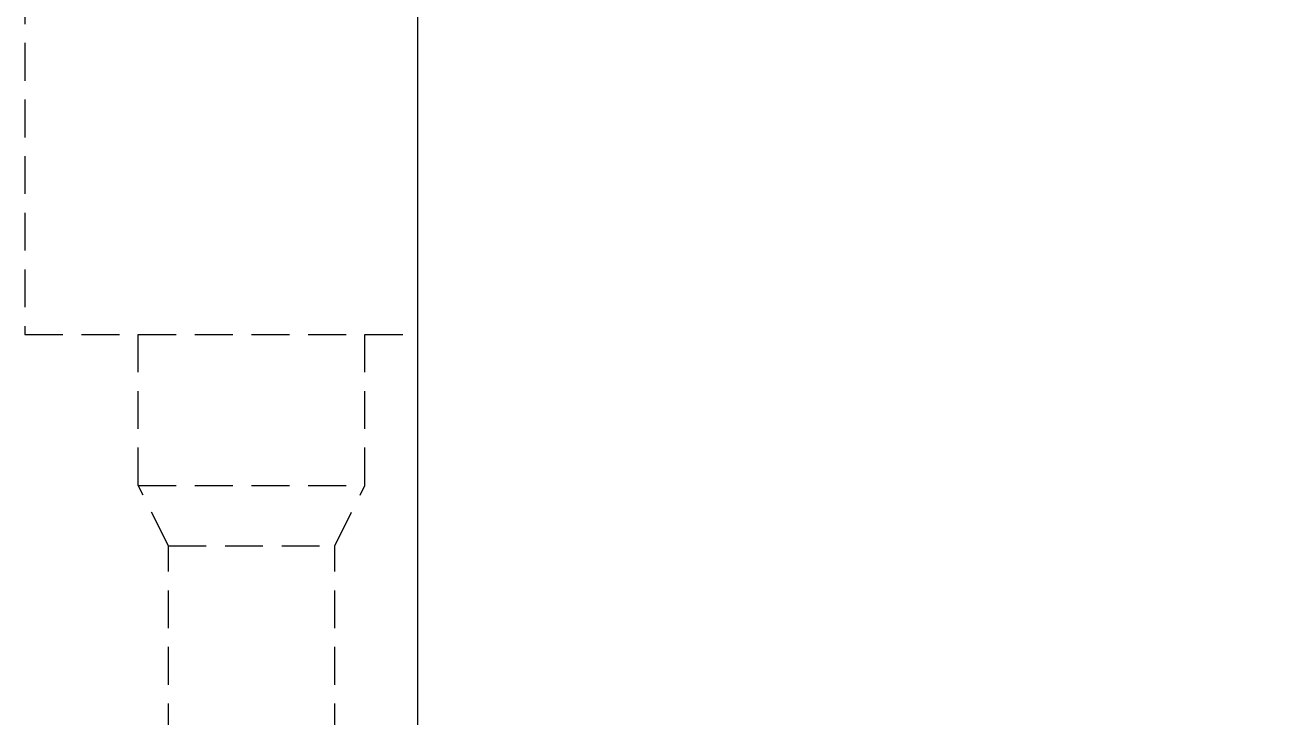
# Model space of a CAD drawing. Extents: x 7905 to 14077, y -986 to 9572.
# Drawn here: x 11266.2 to 11678.8, y -354 to -124.8 of the extents above; entities that cross this region are included whole.
import ezdxf

# ---------------------------------------------------------------- set-up
doc = ezdxf.new("R2010")
doc.units = 0
doc.header["$LTSCALE"] = 20
doc.header["$MEASUREMENT"] = 0
doc.linetypes.add('HIDDEN2', pattern=[0.1875, 0.125, -0.0625])
doc.layers.add('3', color=3, linetype='CONTINUOUS')
doc.layers.add('SA-DOOR', color=4, linetype='CONTINUOUS')

msp = doc.modelspace()

# ---------------------------------------------------------------- linework, layer by layer
at = {"layer": '3', "color": 2, "linetype": 'HIDDEN2', "ltscale": 5}
for p, q in [((11266.20281, 206.6976), (11266.20281, -227.3024)), ((11266.20281, -227.3024), (11396.20281, -227.3024)), ((11303.70281, -277.3024), (11303.70281, -227.3024)), ((11378.70281, -277.3024), (11378.70281, -227.3024)), ((11303.70281, -277.3024), (11378.70281, -277.3024)), ((11313.70281, -297.3024), (11303.70281, -277.3024)), ((11368.70281, -297.3024), (11378.70281, -277.3024)), ((11313.70281, -530.8024), (11313.70281, -297.3024)), ((11313.70281, -297.3024), (11368.70281, -297.3024)), ((11368.70281, -530.8024), (11368.70281, -297.3024))]:
    msp.add_line(p, q, dxfattribs=at)
at = {"layer": 'SA-DOOR', "color": 7}
msp.add_lwpolyline([(11396.20281, 1275.95857), (14077.19778, 1275.95857), (14077.19778, -893.3024), (11396.20281, -893.3024)], close=True, dxfattribs=at)

doc.saveas('drawing.dxf')
